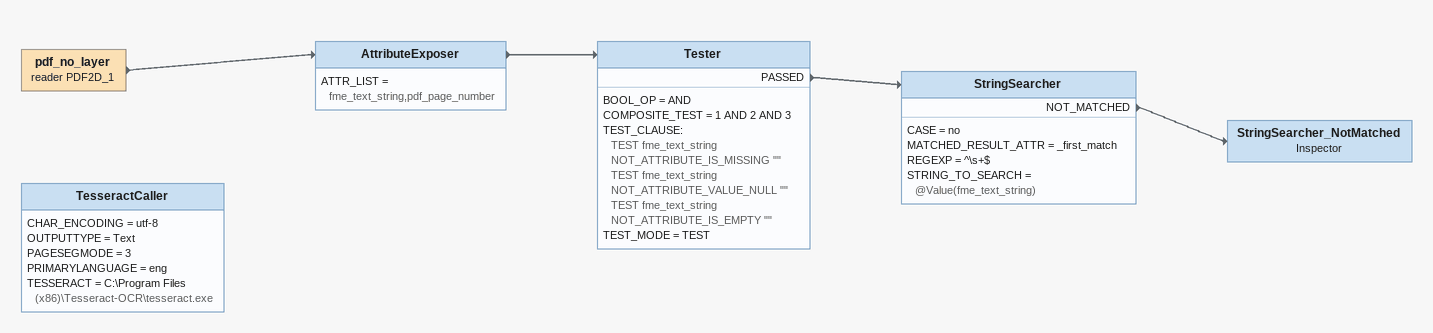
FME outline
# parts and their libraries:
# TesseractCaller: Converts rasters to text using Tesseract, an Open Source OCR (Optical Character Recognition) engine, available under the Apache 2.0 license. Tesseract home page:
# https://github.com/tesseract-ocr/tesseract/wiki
pdf_no_layer (reader PDF2D_1)
    -> AttributeExposer
AttributeExposer
    ATTR_LIST = fme_text_string,pdf_page_number
    -> Tester
Tester
    BOOL_OP = AND
    COMPOSITE_TEST = 1 AND 2 AND 3
    TEST_CLAUSE:
      TEST fme_text_string NOT_ATTRIBUTE_IS_MISSING ""
      TEST fme_text_string NOT_ATTRIBUTE_VALUE_NULL ""
      TEST fme_text_string NOT_ATTRIBUTE_IS_EMPTY ""
    TEST_MODE = TEST
    PASSED -> StringSearcher
StringSearcher
    CASE = no
    MATCHED_RESULT_ATTR = _first_match
    REGEXP = ^\s+$
    STRING_TO_SEARCH = @Value(fme_text_string)
    NOT_MATCHED -> StringSearcher_NotMatched
StringSearcher_NotMatched: Inspector
TesseractCaller
    CHAR_ENCODING = utf-8
    OUTPUTTYPE = Text
    PAGESEGMODE = 3
    PRIMARYLANGUAGE = eng
    TESSERACT = C:\Program Files (x86)\Tesseract-OCR\tesseract.exe
